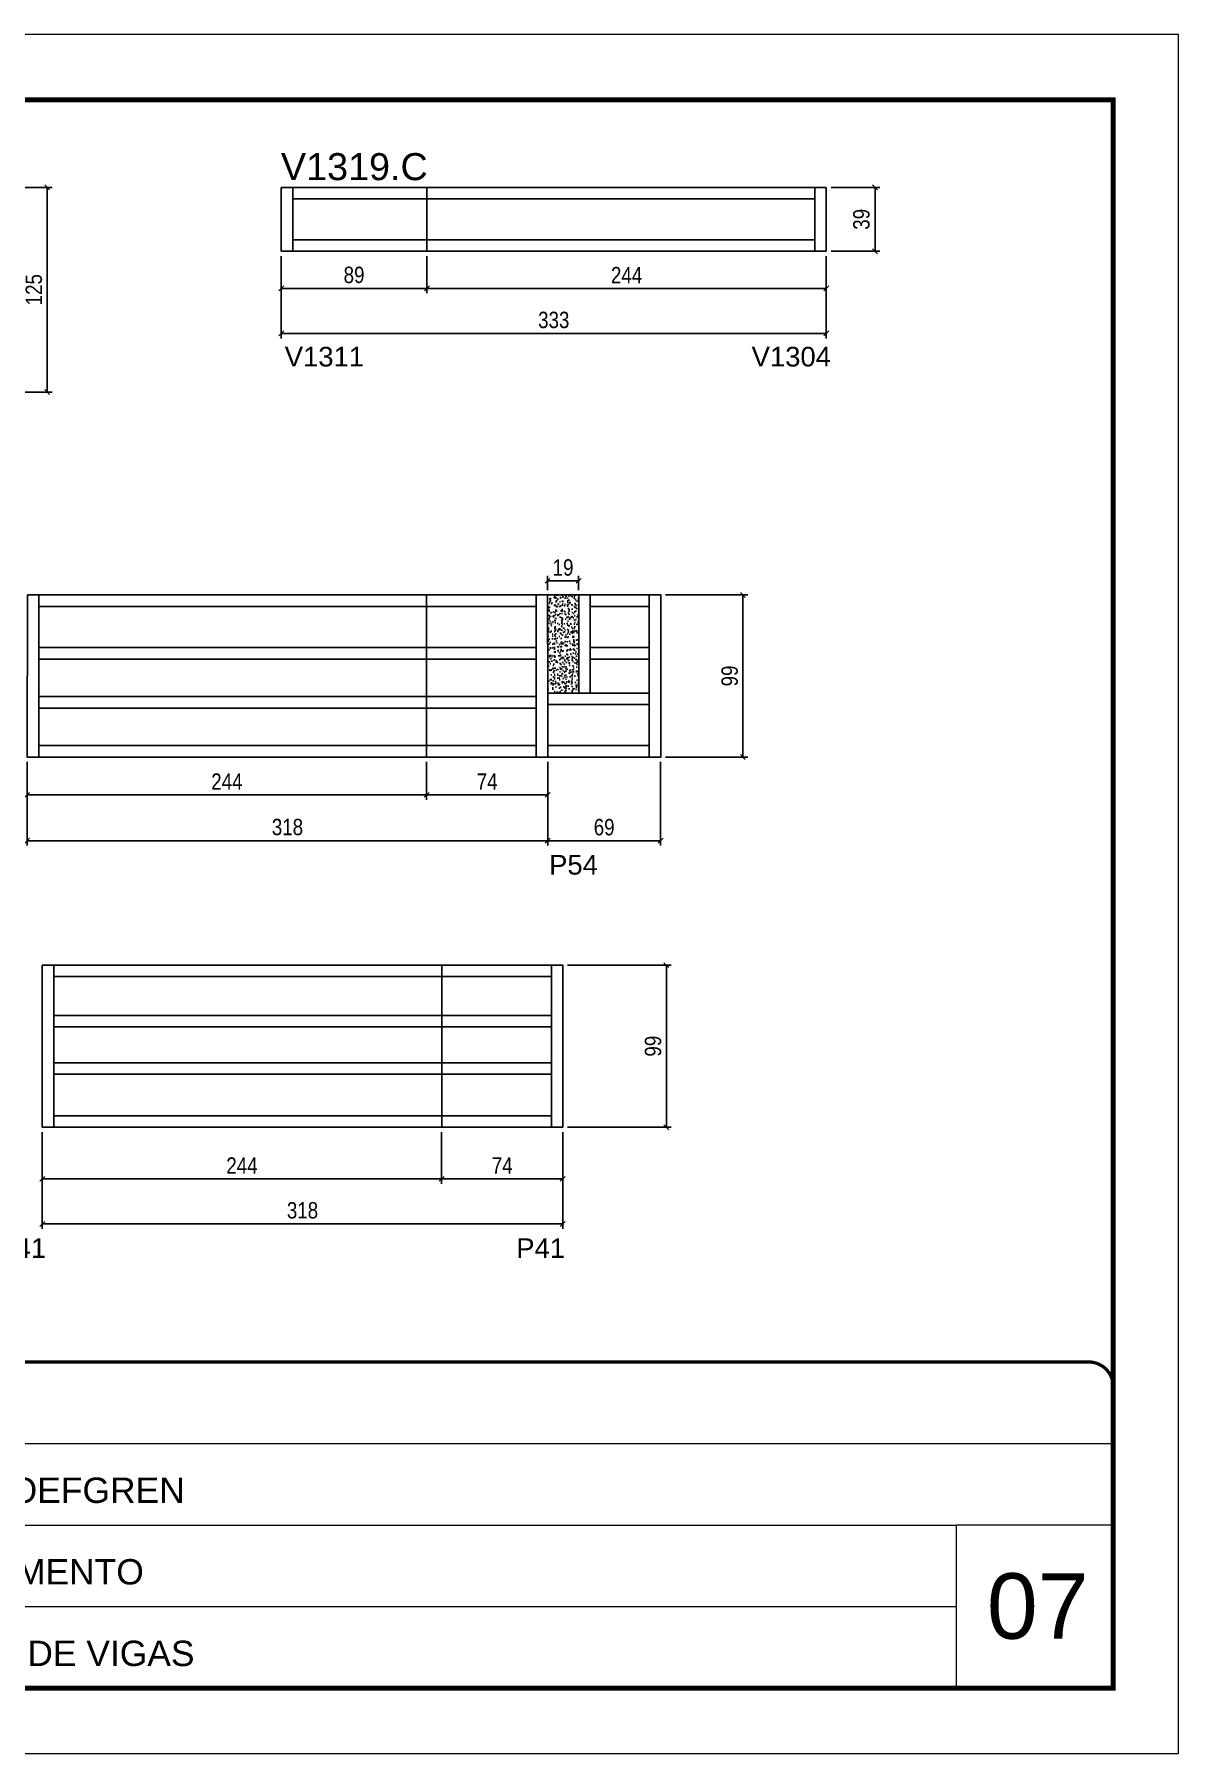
# Model space of a CAD drawing. Extents: x -4041 to 8212, y 239 to 4735.
# Drawn here: x 5928 to 6627, y 2537 to 3587 of the extents above; entities that cross this region are included whole.
import ezdxf

# ---------------------------------------------------------------- set-up
doc = ezdxf.new("R2010")
doc.units = 0
doc.linetypes.add('CONTINUO', pattern=[0])
doc.linetypes.add('DASHED', pattern=[0.75, 0.5, -0.25])
for name, color, linetype in [('5', 5, 'Continuous'), ('COTA', 241, 'Continuous'), ('NOMENCLATURA', 7, 'Continuous'), ('Painéis', 200, 'Continuous'), ('SARR_2.2x7', 40, 'Continuous')]:
    doc.layers.add(name, color=color, linetype=linetype)
for name, color, linetype, lineweight in [('CARIMBO', 255, 'Continuous', 9), ('Folhas', 255, 'Continuous', 9), ('SARRAFO DE PRESSAO', 251, 'DASHED', 9)]:
    doc.layers.add(name, color=color, linetype=linetype, lineweight=lineweight)
doc.styles.add('ARIAL', font='arial.ttf')
doc.styles.add('COTA TECNICA', font='techl___.ttf', dxfattribs={"height": 10})
doc.styles.get("Standard").update_dxf_attribs({"font": 'arial.ttf'})
doc.dimstyles.new('PAINEL', dxfattribs={"dimtxt": 10, "dimasz": 3, "dimexe": 3, "dimexo": 3, "dimgap": 3, "dimtad": 1, "dimdec": 1, "dimzin": 12, "dimdsep": 46, "dimtxsty": 'COTA TECNICA', "dimblk1": 'OBLIQUE', "dimblk2": 'OBLIQUE', "dimsah": 1, "dimcen": 0.9, "dimclrd": 4, "dimclre": 4, "dimclrt": 240, "dimadec": 1, "dimazin": 3, "dimtfac": 1, "dimtdec": 1, "dimtmove": 0, "dimatfit": 3, "dimfxl": 1, "dimtolj": 1, "dimtzin": 12, "dimarcsym": 0})

# ---------------------------------------------------------------- blocks, each defined once
blk = doc.blocks.new('9999999999')
at = {"color": 30, "linetype": 'CONTINUO'}
for p, q in [((98564.6, 34379.6), (99584, 34379.6)), ((98564.6, 34329.8), (99488, 34329.8)), ((99584, 34329.8), (99488, 34329.8)), ((99488, 34329.8), (99488, 34230.2)), ((98564.6, 34280), (99488, 34280))]:
    blk.add_line(p, q, dxfattribs=at)
at = {"color": 30, "linetype": 'CONTINUO', "const_width": 2}
blk.add_lwpolyline([(99584, 34230.2), (99584, 34414.4, 0.414214), (99569, 34429.4), (98229, 34429.4, 0.414214), (98214, 34414.4), (98214, 34245.2, 0.414214), (98229, 34230.2), (99584, 34230.2)], format="xyb", dxfattribs=at)
at = {"layer": 'Folhas'}
blk.add_lwpolyline([(98139, 34190.2), (99624, 34190.2), (99624, 35240.2), (98139, 35240.2)], close=True, dxfattribs=at)
at = {"layer": 'Folhas', "color": 30, "const_width": 3}
blk.add_lwpolyline([(98214, 34230.2), (99584, 34230.2), (99584, 35200.2), (98214, 35200.2)], close=True, dxfattribs=at)
at = {"color": 7, "linetype": 'Continuous', "ltscale": 5, "style": 'ARIAL'}
for s, p in [('LEAF LOEFGREN', (98837.7, 34343.3)), ('4° PAVIMENTO', (98837.7, 34293.5)), ('FUNDO DE VIGAS', (98837.7, 34243.7))]:
    blk.add_text(s, height=15.483, dxfattribs=at).set_placement(p)
blk = doc.blocks.new('_Oblique')
at = {"color": 0, "linetype": 'ByBlock', "lineweight": -2}
blk.add_line((-0.5, -0.5), (0.5, 0.5), dxfattribs=at)
blk = doc.blocks.new('*D199')
at = {"layer": 'COTA', "color": 4, "lineweight": -2, "transparency": 16777216}
for p, q in [((5901.3, 3493.2), (5939, 3493.2)), ((5936, 3493.2), (5936, 3368.2)), ((5901.3, 3368.2), (5939, 3368.2))]:
    blk.add_line(p, q, dxfattribs=at)
at = {"layer": 'Defpoints', "color": 0, "transparency": 16777216}
for p in [(5898.3, 3493.2), (5898.3, 3368.2), (5936, 3368.2)]:
    blk.add_point(p, dxfattribs=at)
at = {"layer": 'COTA', "color": 4, "lineweight": -2, "transparency": 16777216, "xscale": 3, "yscale": 3, "zscale": 3}
for p, rotation in [((5936, 3493.2), 90), ((5936, 3368.2), 270)]:
    blk.add_blockref('_Oblique', p, dxfattribs=dict(at, rotation=rotation))
at = {"layer": 'COTA', "color": 240, "transparency": 16777216, "insert": (5927.9, 3430.7), "char_height": 10, "attachment_point": 5, "rotation": 90, "style": 'COTA TECNICA'}
blk.add_mtext('\\A1;125', dxfattribs=at)
blk = doc.blocks.new('*D200')
at = {"layer": 'COTA', "color": 4, "lineweight": -2, "transparency": 16777216}
for p, q in [((6313.8, 3244.3), (6364, 3244.3)), ((6361, 3244.3), (6361, 3145.3)), ((6313.8, 3145.3), (6364, 3145.3))]:
    blk.add_line(p, q, dxfattribs=at)
at = {"layer": 'Defpoints', "color": 0, "transparency": 16777216}
for p in [(6310.8, 3244.3), (6310.8, 3145.3), (6361, 3145.3)]:
    blk.add_point(p, dxfattribs=at)
at = {"layer": 'COTA', "color": 4, "lineweight": -2, "transparency": 16777216, "xscale": 3, "yscale": 3, "zscale": 3}
for p, rotation in [((6361, 3244.3), 90), ((6361, 3145.3), 270)]:
    blk.add_blockref('_Oblique', p, dxfattribs=dict(at, rotation=rotation))
at = {"layer": 'COTA', "color": 240, "transparency": 16777216, "insert": (6353, 3194.8), "char_height": 10, "attachment_point": 5, "rotation": 90, "style": 'COTA TECNICA'}
blk.add_mtext('\\A1;99', dxfattribs=at)
blk = doc.blocks.new('*D202')
at = {"layer": 'COTA', "color": 4, "lineweight": -2, "transparency": 16777216}
for p, q in [((5923.8, 3142.3), (5923.8, 3091.2)), ((6241.8, 3142.3), (6241.8, 3091.2)), ((5923.8, 3094.2), (6241.8, 3094.2))]:
    blk.add_line(p, q, dxfattribs=at)
at = {"layer": 'Defpoints', "color": 0, "transparency": 16777216}
for p in [(5923.8, 3145.3), (6241.8, 3145.3), (6241.8, 3094.2)]:
    blk.add_point(p, dxfattribs=at)
at = {"layer": 'COTA', "color": 4, "lineweight": -2, "transparency": 16777216, "xscale": 3, "yscale": 3, "zscale": 3, "rotation": 180}
blk.add_blockref('_Oblique', (5923.8, 3094.2), dxfattribs=at)
at = {"layer": 'COTA', "color": 4, "lineweight": -2, "transparency": 16777216, "xscale": 3, "yscale": 3, "zscale": 3}
blk.add_blockref('_Oblique', (6241.8, 3094.2), dxfattribs=at)
at = {"layer": 'COTA', "color": 240, "transparency": 16777216, "insert": (6082.8, 3102.5), "char_height": 10, "attachment_point": 5, "style": 'COTA TECNICA'}
blk.add_mtext('\\A1;318', dxfattribs=at)
blk = doc.blocks.new('*D203')
at = {"layer": 'COTA', "color": 4, "lineweight": -2, "transparency": 16777216}
for p, q in [((6241.8, 3142.3), (6241.8, 3091.2)), ((6310.8, 3142.3), (6310.8, 3091.2)), ((6241.8, 3094.2), (6310.8, 3094.2))]:
    blk.add_line(p, q, dxfattribs=at)
at = {"layer": 'Defpoints', "color": 0, "transparency": 16777216}
for p in [(6241.8, 3145.3), (6310.8, 3145.3), (6310.8, 3094.2)]:
    blk.add_point(p, dxfattribs=at)
at = {"layer": 'COTA', "color": 4, "lineweight": -2, "transparency": 16777216, "xscale": 3, "yscale": 3, "zscale": 3, "rotation": 180}
blk.add_blockref('_Oblique', (6241.8, 3094.2), dxfattribs=at)
at = {"layer": 'COTA', "color": 4, "lineweight": -2, "transparency": 16777216, "xscale": 3, "yscale": 3, "zscale": 3}
blk.add_blockref('_Oblique', (6310.8, 3094.2), dxfattribs=at)
at = {"layer": 'COTA', "color": 240, "transparency": 16777216, "insert": (6276.3, 3102.4), "char_height": 10, "attachment_point": 5, "style": 'COTA TECNICA'}
blk.add_mtext('\\A1;69', dxfattribs=at)
blk = doc.blocks.new('*D208')
at = {"layer": 'COTA', "color": 4, "lineweight": -2, "transparency": 16777216}
for p, q in [((5923.8, 3142.3), (5923.8, 3119.2)), ((6167.8, 3142.3), (6167.8, 3119.2)), ((5923.8, 3122.2), (6167.8, 3122.2))]:
    blk.add_line(p, q, dxfattribs=at)
at = {"layer": 'Defpoints', "color": 0, "transparency": 16777216}
for p in [(5923.8, 3145.3), (6167.8, 3145.3), (6167.8, 3122.2)]:
    blk.add_point(p, dxfattribs=at)
at = {"layer": 'COTA', "color": 4, "lineweight": -2, "transparency": 16777216, "xscale": 3, "yscale": 3, "zscale": 3, "rotation": 180}
blk.add_blockref('_Oblique', (5923.8, 3122.2), dxfattribs=at)
at = {"layer": 'COTA', "color": 4, "lineweight": -2, "transparency": 16777216, "xscale": 3, "yscale": 3, "zscale": 3}
blk.add_blockref('_Oblique', (6167.8, 3122.2), dxfattribs=at)
at = {"layer": 'COTA', "color": 240, "transparency": 16777216, "insert": (6045.8, 3130.3), "char_height": 10, "attachment_point": 5, "style": 'COTA TECNICA'}
blk.add_mtext('\\A1;244', dxfattribs=at)
blk = doc.blocks.new('*D209')
at = {"layer": 'COTA', "color": 4, "lineweight": -2, "transparency": 16777216}
for p, q in [((6167.8, 3142.3), (6167.8, 3119.2)), ((6241.8, 3142.3), (6241.8, 3119.2)), ((6167.8, 3122.2), (6241.8, 3122.2))]:
    blk.add_line(p, q, dxfattribs=at)
at = {"layer": 'Defpoints', "color": 0, "transparency": 16777216}
for p in [(6167.8, 3145.3), (6241.8, 3145.3), (6241.8, 3122.2)]:
    blk.add_point(p, dxfattribs=at)
at = {"layer": 'COTA', "color": 4, "lineweight": -2, "transparency": 16777216, "xscale": 3, "yscale": 3, "zscale": 3, "rotation": 180}
blk.add_blockref('_Oblique', (6167.8, 3122.2), dxfattribs=at)
at = {"layer": 'COTA', "color": 4, "lineweight": -2, "transparency": 16777216, "xscale": 3, "yscale": 3, "zscale": 3}
blk.add_blockref('_Oblique', (6241.8, 3122.2), dxfattribs=at)
at = {"layer": 'COTA', "color": 240, "transparency": 16777216, "insert": (6204.8, 3130.3), "char_height": 10, "attachment_point": 5, "style": 'COTA TECNICA'}
blk.add_mtext('\\A1;74', dxfattribs=at)
blk = doc.blocks.new('*D211')
at = {"layer": 'COTA', "color": 4, "lineweight": -2, "transparency": 16777216}
for p, q in [((6241.7, 3247.3), (6241.7, 3255.9)), ((6260.7, 3247.3), (6260.7, 3255.9)), ((6241.7, 3252.9), (6260.7, 3252.9))]:
    blk.add_line(p, q, dxfattribs=at)
at = {"layer": 'Defpoints', "color": 0, "transparency": 16777216}
for p in [(6260.7, 3252.9), (6241.7, 3244.3), (6260.7, 3244.3)]:
    blk.add_point(p, dxfattribs=at)
at = {"layer": 'COTA', "color": 4, "lineweight": -2, "transparency": 16777216, "xscale": 3, "yscale": 3, "zscale": 3, "rotation": 180}
blk.add_blockref('_Oblique', (6241.7, 3252.9), dxfattribs=at)
at = {"layer": 'COTA', "color": 4, "lineweight": -2, "transparency": 16777216, "xscale": 3, "yscale": 3, "zscale": 3}
blk.add_blockref('_Oblique', (6260.7, 3252.9), dxfattribs=at)
at = {"layer": 'COTA', "color": 240, "transparency": 16777216, "insert": (6251.2, 3261), "char_height": 10, "attachment_point": 5, "style": 'COTA TECNICA'}
blk.add_mtext('\\A1;19', dxfattribs=at)
blk = doc.blocks.new('*D216')
at = {"layer": 'COTA', "color": 4, "lineweight": -2, "transparency": 16777216}
for p, q in [((5933, 2916.2), (5933, 2857.1)), ((6251, 2916.2), (6251, 2857.1)), ((5933, 2860.1), (6251, 2860.1))]:
    blk.add_line(p, q, dxfattribs=at)
at = {"layer": 'Defpoints', "color": 0, "transparency": 16777216}
for p in [(5933, 2919.2), (6251, 2919.2), (6251, 2860.1)]:
    blk.add_point(p, dxfattribs=at)
at = {"layer": 'COTA', "color": 4, "lineweight": -2, "transparency": 16777216, "xscale": 3, "yscale": 3, "zscale": 3, "rotation": 180}
blk.add_blockref('_Oblique', (5933, 2860.1), dxfattribs=at)
at = {"layer": 'COTA', "color": 4, "lineweight": -2, "transparency": 16777216, "xscale": 3, "yscale": 3, "zscale": 3}
blk.add_blockref('_Oblique', (6251, 2860.1), dxfattribs=at)
at = {"layer": 'COTA', "color": 240, "transparency": 16777216, "insert": (6092, 2868.4), "char_height": 10, "attachment_point": 5, "style": 'COTA TECNICA'}
blk.add_mtext('\\A1;318', dxfattribs=at)
blk = doc.blocks.new('*D217')
at = {"layer": 'COTA', "color": 4, "lineweight": -2, "transparency": 16777216}
for p, q in [((6254, 3018.2), (6317.3, 3018.2)), ((6314.3, 3018.2), (6314.3, 2919.2)), ((6254, 2919.2), (6317.3, 2919.2))]:
    blk.add_line(p, q, dxfattribs=at)
at = {"layer": 'Defpoints', "color": 0, "transparency": 16777216}
for p in [(6251, 3018.2), (6251, 2919.2), (6314.3, 2919.2)]:
    blk.add_point(p, dxfattribs=at)
at = {"layer": 'COTA', "color": 4, "lineweight": -2, "transparency": 16777216, "xscale": 3, "yscale": 3, "zscale": 3}
for p, rotation in [((6314.3, 3018.2), 90), ((6314.3, 2919.2), 270)]:
    blk.add_blockref('_Oblique', p, dxfattribs=dict(at, rotation=rotation))
at = {"layer": 'COTA', "color": 240, "transparency": 16777216, "insert": (6306.2, 2968.7), "char_height": 10, "attachment_point": 5, "rotation": 90, "style": 'COTA TECNICA'}
blk.add_mtext('\\A1;99', dxfattribs=at)
blk = doc.blocks.new('*D218')
at = {"layer": 'COTA', "color": 4, "lineweight": -2, "transparency": 16777216}
for p, q in [((5933, 2916.2), (5933, 2884.7)), ((6177, 2916.2), (6177, 2884.7)), ((5933, 2887.7), (6177, 2887.7))]:
    blk.add_line(p, q, dxfattribs=at)
at = {"layer": 'Defpoints', "color": 0, "transparency": 16777216}
for p in [(5933, 2919.2), (6177, 2919.2), (6177, 2887.7)]:
    blk.add_point(p, dxfattribs=at)
at = {"layer": 'COTA', "color": 4, "lineweight": -2, "transparency": 16777216, "xscale": 3, "yscale": 3, "zscale": 3, "rotation": 180}
blk.add_blockref('_Oblique', (5933, 2887.7), dxfattribs=at)
at = {"layer": 'COTA', "color": 4, "lineweight": -2, "transparency": 16777216, "xscale": 3, "yscale": 3, "zscale": 3}
blk.add_blockref('_Oblique', (6177, 2887.7), dxfattribs=at)
at = {"layer": 'COTA', "color": 240, "transparency": 16777216, "insert": (6055, 2895.8), "char_height": 10, "attachment_point": 5, "style": 'COTA TECNICA'}
blk.add_mtext('\\A1;244', dxfattribs=at)
blk = doc.blocks.new('*D219')
at = {"layer": 'COTA', "color": 4, "lineweight": -2, "transparency": 16777216}
for p, q in [((6177, 2916.2), (6177, 2884.7)), ((6251, 2916.2), (6251, 2884.7)), ((6177, 2887.7), (6251, 2887.7))]:
    blk.add_line(p, q, dxfattribs=at)
at = {"layer": 'Defpoints', "color": 0, "transparency": 16777216}
for p in [(6177, 2919.2), (6251, 2919.2), (6251, 2887.7)]:
    blk.add_point(p, dxfattribs=at)
at = {"layer": 'COTA', "color": 4, "lineweight": -2, "transparency": 16777216, "xscale": 3, "yscale": 3, "zscale": 3, "rotation": 180}
blk.add_blockref('_Oblique', (6177, 2887.7), dxfattribs=at)
at = {"layer": 'COTA', "color": 4, "lineweight": -2, "transparency": 16777216, "xscale": 3, "yscale": 3, "zscale": 3}
blk.add_blockref('_Oblique', (6251, 2887.7), dxfattribs=at)
at = {"layer": 'COTA', "color": 240, "transparency": 16777216, "insert": (6214, 2895.8), "char_height": 10, "attachment_point": 5, "style": 'COTA TECNICA'}
blk.add_mtext('\\A1;74', dxfattribs=at)
blk = doc.blocks.new('*D335')
at = {"layer": 'COTA', "color": 4, "lineweight": -2, "transparency": 16777216}
for p, q in [((6079, 3451.2), (6079, 3401)), ((6412, 3451.2), (6412, 3401)), ((6412, 3404), (6079, 3404))]:
    blk.add_line(p, q, dxfattribs=at)
at = {"layer": 'Defpoints', "color": 0, "transparency": 16777216}
for p in [(6079, 3454.2), (6412, 3454.2), (6079, 3404)]:
    blk.add_point(p, dxfattribs=at)
at = {"layer": 'COTA', "color": 4, "lineweight": -2, "transparency": 16777216, "xscale": 3, "yscale": 3, "zscale": 3, "rotation": 180}
blk.add_blockref('_Oblique', (6079, 3404), dxfattribs=at)
at = {"layer": 'COTA', "color": 4, "lineweight": -2, "transparency": 16777216, "xscale": 3, "yscale": 3, "zscale": 3}
blk.add_blockref('_Oblique', (6412, 3404), dxfattribs=at)
at = {"layer": 'COTA', "color": 240, "transparency": 16777216, "insert": (6245.5, 3412.2), "char_height": 10, "attachment_point": 5, "style": 'COTA TECNICA'}
blk.add_mtext('\\A1;333', dxfattribs=at)
blk = doc.blocks.new('*D336')
at = {"layer": 'COTA', "color": 4, "lineweight": -2, "transparency": 16777216}
for p, q in [((6415, 3493.2), (6444.8, 3493.2)), ((6441.8, 3493.2), (6441.8, 3454.2)), ((6415, 3454.2), (6444.8, 3454.2))]:
    blk.add_line(p, q, dxfattribs=at)
at = {"layer": 'Defpoints', "color": 0, "transparency": 16777216}
for p in [(6412, 3493.2), (6412, 3454.2), (6441.8, 3454.2)]:
    blk.add_point(p, dxfattribs=at)
at = {"layer": 'COTA', "color": 4, "lineweight": -2, "transparency": 16777216, "xscale": 3, "yscale": 3, "zscale": 3}
for p, rotation in [((6441.8, 3493.2), 90), ((6441.8, 3454.2), 270)]:
    blk.add_blockref('_Oblique', p, dxfattribs=dict(at, rotation=rotation))
at = {"layer": 'COTA', "color": 240, "transparency": 16777216, "insert": (6433.5, 3473.7), "char_height": 10, "attachment_point": 5, "rotation": 90, "style": 'COTA TECNICA'}
blk.add_mtext('\\A1;39', dxfattribs=at)
blk = doc.blocks.new('*D337')
at = {"layer": 'COTA', "color": 4, "lineweight": -2, "transparency": 16777216}
for p, q in [((6079, 3451.2), (6079, 3428.5)), ((6168, 3451.2), (6168, 3428.5)), ((6079, 3431.5), (6168, 3431.5))]:
    blk.add_line(p, q, dxfattribs=at)
at = {"layer": 'Defpoints', "color": 0, "transparency": 16777216}
for p in [(6079, 3454.2), (6168, 3454.2), (6168, 3431.5)]:
    blk.add_point(p, dxfattribs=at)
at = {"layer": 'COTA', "color": 4, "lineweight": -2, "transparency": 16777216, "xscale": 3, "yscale": 3, "zscale": 3, "rotation": 180}
blk.add_blockref('_Oblique', (6079, 3431.5), dxfattribs=at)
at = {"layer": 'COTA', "color": 4, "lineweight": -2, "transparency": 16777216, "xscale": 3, "yscale": 3, "zscale": 3}
blk.add_blockref('_Oblique', (6168, 3431.5), dxfattribs=at)
at = {"layer": 'COTA', "color": 240, "transparency": 16777216, "insert": (6123.5, 3439.7), "char_height": 10, "attachment_point": 5, "style": 'COTA TECNICA'}
blk.add_mtext('\\A1;89', dxfattribs=at)
blk = doc.blocks.new('*D338')
at = {"layer": 'COTA', "color": 4, "lineweight": -2, "transparency": 16777216}
for p, q in [((6168, 3451.2), (6168, 3428.5)), ((6412, 3451.2), (6412, 3428.5)), ((6168, 3431.5), (6412, 3431.5))]:
    blk.add_line(p, q, dxfattribs=at)
at = {"layer": 'Defpoints', "color": 0, "transparency": 16777216}
for p in [(6168, 3454.2), (6412, 3454.2), (6412, 3431.5)]:
    blk.add_point(p, dxfattribs=at)
at = {"layer": 'COTA', "color": 4, "lineweight": -2, "transparency": 16777216, "xscale": 3, "yscale": 3, "zscale": 3, "rotation": 180}
blk.add_blockref('_Oblique', (6168, 3431.5), dxfattribs=at)
at = {"layer": 'COTA', "color": 4, "lineweight": -2, "transparency": 16777216, "xscale": 3, "yscale": 3, "zscale": 3}
blk.add_blockref('_Oblique', (6412, 3431.5), dxfattribs=at)
at = {"layer": 'COTA', "color": 240, "transparency": 16777216, "insert": (6290, 3439.6), "char_height": 10, "attachment_point": 5, "style": 'COTA TECNICA'}
blk.add_mtext('\\A1;244', dxfattribs=at)

msp = doc.modelspace()

# ---------------------------------------------------------------- hatches: boundary and pattern name
at = {"layer": 'COTA'}
h = msp.add_hatch(dxfattribs=at)
h.set_pattern_fill('AR-CONC', color=256, scale=0.03)
h.set_pattern_definition([(50, (0, 29.4494), (5.46554, -0.4781726), [0.5715, -6.2865]), (355, (0, 29.4494), (-1.0573026, 5.7317054), [0.4572, -5.0292175]), (100.451445, (0.4555, 29.4096), (4.4082374, 5.2535326), [0.4857003, -5.3427073]), (46.1842, (0, 30.9734), (8.132371, -1.26127), [0.85725, -9.42975]), (96.63556, (0.678, 30.868), (7.122124, 7.422784), [0.728551, -8.014068]), (351.18415, (0, 30.973), (7.122124, 7.422784), [0.685799, -7.543792]), (21, (0.762, 30.5924), (4.5484317, -3.067956), [0.5715, -6.2865]), (326, (0.762, 30.5924), (1.854061, 5.525639), [0.4572, -5.0292]), (71.451445, (1.141, 30.337), (6.4024926, 2.457683), [0.4857003, -5.342698]), (37.5, (0, 29.4494), (0.0926581, 2.53665117), [0, -4.96824, 0, -5.1054, 0, -5.04825]), (7.5, (0, 29.4494), (2.0045899, 3.0054172), [0, -2.91084, 0, -4.85394, 0, -1.92405]), (327.5, (-1.6993, 29.4494), (4.06771786, -0.1718623), [0, -1.905, 0, -5.9436, 0, -7.8867]), (317.5, (-2.4613, 29.4494), (4.4438754, 0.7627947), [0, -2.4765, 0, -3.94716, 0, -5.6007])])
h.paths.add_polyline_path([(6260.74, 3244.28), (6241.74, 3244.28), (6241.84, 3184.28), (6260.74, 3184.28)])

# ---------------------------------------------------------------- linework, layer by layer
msp.add_line((6260.74, 3244.28), (6241.74, 3244.28), dxfattribs=at)
at = {"layer": 'Painéis'}
for p, q in [((6079.03, 3454.18), (6079.03, 3493.18)), ((6079.03, 3493.18), (6412.03, 3493.18)), ((6168.03, 3493.18), (6168.03, 3454.18)), ((6412.03, 3493.18), (6412.03, 3454.18)), ((6412.03, 3454.18), (6079.03, 3454.18)), ((6167.84, 3244.28), (6167.84, 3145.28)), ((6241.84, 3184.28), (6241.84, 3145.28)), ((6177.04, 3018.22), (6177.04, 2919.22))]:
    msp.add_line(p, q, dxfattribs=at)
msp.add_lwpolyline([(5923.94, 3244.28), (6241.74, 3244.28), (6241.84, 3184.28), (6260.74, 3184.28), (6260.74, 3244.28), (6310.84, 3244.28), (6310.84, 3145.28), (5923.84, 3145.28), (5923.94, 3244.28)], dxfattribs=at)
msp.add_lwpolyline([(5933.04, 3018.22), (6251.04, 3018.22), (6251.04, 2919.22), (5933.04, 2919.22)], close=True, dxfattribs=at)
at = {"layer": 'SARR_2.2x7', "linetype": 'Continuous'}
for p, q in [((6086.03, 3493.18), (6086.03, 3454.18)), ((6086.03, 3486.18), (6405.03, 3486.18)), ((6405.03, 3493.18), (6405.03, 3454.18)), ((6086.03, 3461.18), (6405.03, 3461.18)), ((5930.94, 3244.28), (5930.94, 3145.28)), ((6167.84, 3237.28), (5930.94, 3237.28)), ((6167.84, 3237.28), (6234.74, 3237.28)), ((6234.74, 3244.28), (6234.74, 3145.28)), ((6267.74, 3244.28), (6267.74, 3184.28)), ((6267.74, 3237.28), (6303.84, 3237.28)), ((6303.84, 3244.28), (6303.84, 3145.28)), ((6167.84, 3212.14), (5930.94, 3212.14)), ((6167.84, 3205.14), (5930.94, 3205.14)), ((6167.84, 3212.14), (6234.74, 3212.14)), ((6167.84, 3205.14), (6234.74, 3205.14)), ((6267.74, 3212.14), (6303.84, 3212.14)), ((6267.74, 3205.14), (6303.84, 3205.14)), ((6167.84, 3182.22), (5930.94, 3182.22)), ((6167.84, 3182.22), (6234.74, 3182.22)), ((6241.84, 3184.28), (6303.84, 3184.28)), ((6167.84, 3175.22), (5930.94, 3175.22)), ((6167.84, 3175.22), (6234.74, 3175.22)), ((6241.84, 3177.28), (6303.84, 3177.28)), ((6167.84, 3152.28), (5930.94, 3152.28)), ((6167.84, 3152.28), (6234.74, 3152.28)), ((6241.84, 3152.28), (6303.84, 3152.28)), ((5940.04, 3018.22), (5940.04, 2919.22)), ((6244.04, 3018.22), (6244.04, 2919.22)), ((6177.04, 3011.22), (5940.04, 3011.22)), ((6244.04, 3011.22), (6177.04, 3011.22)), ((6177.04, 2987.44), (5940.04, 2987.44)), ((6244.04, 2987.44), (6177.04, 2987.44)), ((6177.04, 2980.44), (5940.04, 2980.44)), ((6244.04, 2980.44), (6177.04, 2980.44)), ((6177.04, 2958.51), (5940.04, 2958.51)), ((6177.04, 2951.51), (5940.04, 2951.51)), ((6244.04, 2958.51), (6177.04, 2958.51)), ((6244.04, 2951.51), (6177.04, 2951.51)), ((6177.04, 2926.22), (5940.04, 2926.22)), ((6244.04, 2926.22), (6177.04, 2926.22))]:
    msp.add_line(p, q, dxfattribs=at)

# ---------------------------------------------------------------- block references
at = {"layer": 'SARRAFO DE PRESSAO', "color": 6, "linetype": 'ByBlock'}
msp.add_blockref('9999999999', (-92996.71, -31653.56), dxfattribs=at)

# ---------------------------------------------------------------- texts
at = {"layer": '5', "linetype": 'Continuous'}
for s, rotation, p in [('V1311', 359.99996, (6081.15, 3383.82)), ('V1304', 359.99996, (6366.39, 3383.82)), ('P54', 0.00004, (6242.67, 3073.49)), ('P41', 0.00004, (5905.55, 2839.36)), ('P41', 0.00004, (6222.6, 2839.36))]:
    msp.add_text(s, height=12, rotation=rotation, dxfattribs=at).set_placement(p)
at = {"layer": 'CARIMBO', "style": 'ARIAL'}
msp.add_text('07', height=40, dxfattribs=at).set_placement((6510.13, 2606.79))
at = {"layer": 'NOMENCLATURA', "linetype": 'Continuous'}
msp.add_text('V1319.C', height=16.5, dxfattribs=at).set_placement((6078.83, 3497.62))

# ---------------------------------------------------------------- dimensions: what is measured, and where the dimension line sits
at = {"layer": 'COTA'}
for base, p1, p2, picture, middle in [((5936.05, 3368.18), (5898.34, 3493.18), (5898.34, 3368.18), '*D199', (5927.94, 3430.68)), ((6441.77, 3454.18), (6412.03, 3493.18), (6412.03, 3454.18), '*D336', (6433.52, 3473.68)), ((6361.05, 3145.28), (6310.84, 3244.28), (6310.84, 3145.28), '*D200', (6352.96, 3194.78)), ((6314.28, 2919.22), (6251.04, 3018.22), (6251.04, 2919.22), '*D217', (6306.19, 2968.72))]:
    dim = msp.add_linear_dim(base=base, p1=p1, p2=p2, angle=90, dimstyle='PAINEL', dxfattribs=at)
    dim.commit()
    dim.dimension.update_dxf_attribs({"geometry": picture, "text_midpoint": middle})
for base, p1, p2, picture, middle in [((6079.03, 3404.02), (6412.03, 3454.18), (6079.03, 3454.18), '*D335', (6245.53, 3412.24)), ((6168.03, 3431.55), (6079.03, 3454.18), (6168.03, 3454.18), '*D337', (6123.53, 3439.65)), ((6260.74, 3252.89), (6241.74, 3244.28), (6260.74, 3244.28), '*D211', (6251.24, 3260.98)), ((6241.84, 3094.24), (5923.84, 3145.28), (6241.84, 3145.28), '*D202', (6082.84, 3102.48)), ((6167.84, 3122.21), (5923.84, 3145.28), (6167.84, 3145.28), '*D208', (6045.84, 3130.28)), ((6251.04, 2860.12), (5933.04, 2919.22), (6251.04, 2919.22), '*D216', (6092.04, 2868.36)), ((6177.04, 2887.75), (5933.04, 2919.22), (6177.04, 2919.22), '*D218', (6055.04, 2895.82)), ((6251.04, 2887.75), (6177.04, 2919.22), (6251.04, 2919.22), '*D219', (6214.04, 2895.82))]:
    dim = msp.add_linear_dim(base=base, p1=p1, p2=p2, dimstyle='PAINEL', dxfattribs=at)
    dim.commit()
    dim.dimension.update_dxf_attribs({"geometry": picture, "text_midpoint": middle})
for base, p1, p2, picture, middle in [((6412.03, 3431.55), (6168.03, 3454.18), (6412.03, 3454.18), '*D338', (6290.03, 3439.62)), ((6241.84, 3122.21), (6167.84, 3145.28), (6241.84, 3145.28), '*D209', (6204.84, 3130.28)), ((6310.84, 3094.24), (6241.84, 3145.28), (6310.84, 3145.28), '*D203', (6276.34, 3102.37))]:
    dim = msp.add_linear_dim(base=base, p1=p1, p2=p2, dimstyle='PAINEL', override={"dimtmove": 1}, dxfattribs=at)
    dim.commit()
    dim.dimension.update_dxf_attribs({"geometry": picture, "text_midpoint": middle})

doc.saveas('drawing.dxf')
